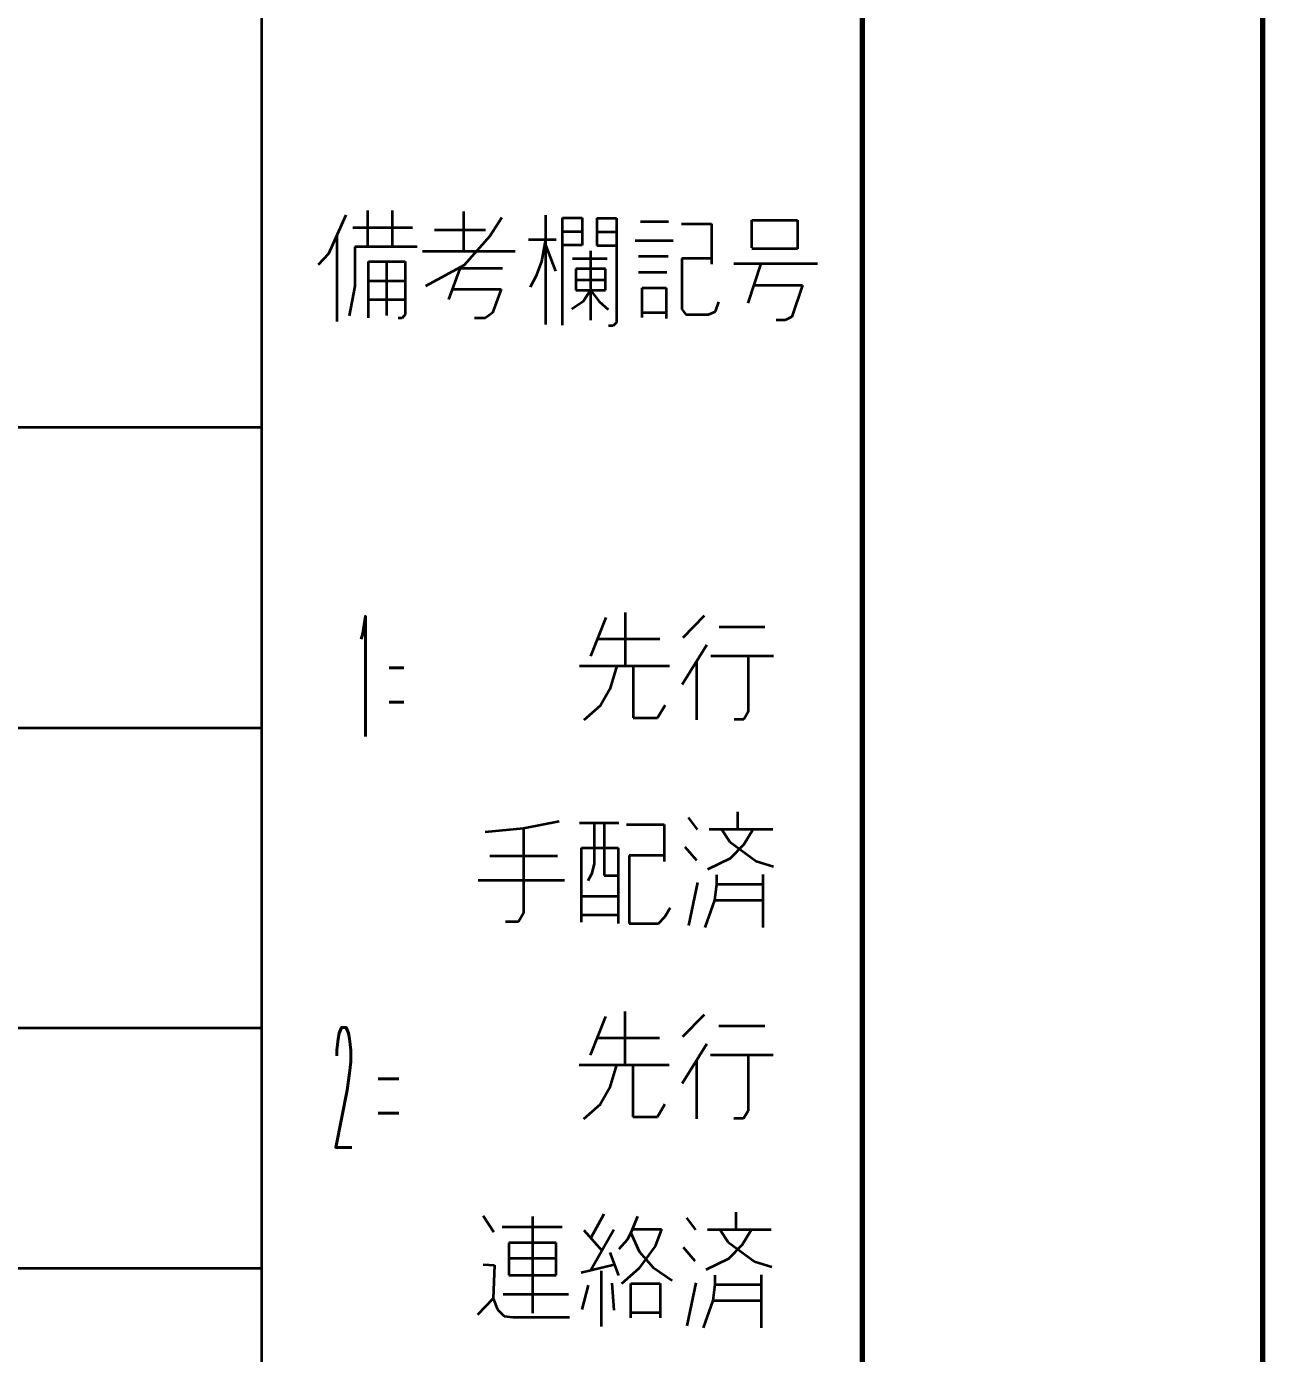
# Model space of a CAD drawing. Header units: millimetres. Extents: x 1333 to 104182, y -63211 to -5704.
# Drawn here: x 48491.53 to 48522.4, y -63081.4 to -63048.26 of the extents above; entities that cross this region are included whole.
import ezdxf
from ezdxf.enums import TextEntityAlignment as Align

# ---------------------------------------------------------------- set-up
doc = ezdxf.new("R2010")
doc.units = ezdxf.units.MM
doc.header["$LTSCALE"] = 0.5
doc.layers.add('11', color=3, linetype='Continuous')
doc.styles.get("Standard").update_dxf_attribs({"font": 'simplex.shx'})

msp = doc.modelspace()

# ---------------------------------------------------------------- linework, layer by layer
at = {"color": 7, "lineweight": 70}
for p, q in [((48522.405, -62617.278), (48522.405, -63211.278)), ((48512.405, -62627.278), (48512.405, -63201.278))]:
    msp.add_line(p, q, dxfattribs=at)
at = {"color": 7, "lineweight": 35}
for p, q in [((48497.405, -63047.278), (48497.405, -63201.278)), ((48497.405, -63047.278), (48497.405, -63201.278)), ((48512.405, -63047.278), (48512.405, -63201.278)), ((48512.405, -63047.278), (48512.405, -63201.278)), ((48497.405, -63058.278), (48372.405, -63058.278)), ((48497.405, -63058.278), (48372.405, -63058.278)), ((48412.405, -63065.778), (48497.405, -63065.778)), ((48412.405, -63065.778), (48497.405, -63065.778)), ((48497.405, -63073.278), (48372.405, -63073.278)), ((48497.405, -63073.278), (48372.405, -63073.278)), ((48497.405, -63079.278), (48372.405, -63079.278)), ((48497.405, -63079.278), (48372.405, -63079.278))]:
    msp.add_line(p, q, dxfattribs=at)
at = {"color": 7, "lineweight": 35, "ltscale": 0.026489}
msp.add_line((48499.51, -63052.973), (48499.074, -63053.938), dxfattribs=at)
msp.add_line((48499.51, -63052.973), (48499.074, -63053.938), dxfattribs=at)
at = {"color": 7, "lineweight": 35, "ltscale": 0.022592}
for p, q in [((48500.06, -63053.764), (48500.06, -63052.86)), ((48500.06, -63053.764), (48500.06, -63052.86)), ((48500.666, -63052.86), (48500.666, -63053.764)), ((48500.666, -63052.86), (48500.666, -63053.764))]:
    msp.add_line(p, q, dxfattribs=at)
at = {"color": 7, "lineweight": 35, "ltscale": 0.024792}
msp.add_line((48502.447, -63052.88), (48502.447, -63053.872), dxfattribs=at)
msp.add_line((48502.447, -63052.88), (48502.447, -63053.872), dxfattribs=at)
at = {"color": 7, "lineweight": 35, "ltscale": 0.013913}
msp.add_line((48503.403, -63053.03), (48503.105, -63053.5), dxfattribs=at)
msp.add_line((48503.403, -63053.03), (48503.105, -63053.5), dxfattribs=at)
at = {"color": 7, "lineweight": 35, "ltscale": 0.068463}
msp.add_line((48504.496, -63052.97), (48504.496, -63055.708), dxfattribs=at)
msp.add_line((48504.496, -63052.97), (48504.496, -63055.708), dxfattribs=at)
at = {"color": 7, "lineweight": 35, "ltscale": 0.012268}
for p, q in [((48504.922, -63053.041), (48505.413, -63053.041)), ((48504.922, -63053.041), (48505.413, -63053.041)), ((48504.922, -63053.378), (48505.413, -63053.378)), ((48504.922, -63053.378), (48505.413, -63053.378)), ((48505.413, -63053.721), (48504.922, -63053.721)), ((48505.413, -63053.721), (48504.922, -63053.721))]:
    msp.add_line(p, q, dxfattribs=at)
at = {"color": 7, "lineweight": 35, "ltscale": 0.067004}
msp.add_line((48504.922, -63055.721), (48504.922, -63053.041), dxfattribs=at)
msp.add_line((48504.922, -63055.721), (48504.922, -63053.041), dxfattribs=at)
at = {"color": 7, "lineweight": 35, "ltscale": 0.016992}
msp.add_line((48505.413, -63053.041), (48505.413, -63053.721), dxfattribs=at)
msp.add_line((48505.413, -63053.041), (48505.413, -63053.721), dxfattribs=at)
at = {"color": 7, "lineweight": 35, "ltscale": 0.016995}
msp.add_line((48505.781, -63053.048), (48505.781, -63053.727), dxfattribs=at)
msp.add_line((48505.781, -63053.048), (48505.781, -63053.727), dxfattribs=at)
at = {"color": 7, "lineweight": 35, "ltscale": 0.012109}
for p, q in [((48505.781, -63053.048), (48506.266, -63053.048)), ((48505.781, -63053.048), (48506.266, -63053.048)), ((48505.781, -63053.391), (48506.266, -63053.391)), ((48505.781, -63053.391), (48506.266, -63053.391)), ((48505.781, -63053.727), (48506.266, -63053.727)), ((48505.781, -63053.727), (48506.266, -63053.727))]:
    msp.add_line(p, q, dxfattribs=at)
at = {"color": 7, "lineweight": 35, "ltscale": 0.065225}
msp.add_line((48506.266, -63053.048), (48506.266, -63055.657), dxfattribs=at)
msp.add_line((48506.266, -63053.048), (48506.266, -63055.657), dxfattribs=at)
at = {"color": 7, "lineweight": 35, "ltscale": 0.037341}
msp.add_line((48499.68, -63053.281), (48501.173, -63053.281), dxfattribs=at)
msp.add_line((48499.68, -63053.281), (48501.173, -63053.281), dxfattribs=at)
at = {"color": 7, "lineweight": 35, "ltscale": 0.03197}
msp.add_line((48501.719, -63053.341), (48502.998, -63053.341), dxfattribs=at)
msp.add_line((48501.719, -63053.341), (48502.998, -63053.341), dxfattribs=at)
at = {"color": 7, "lineweight": 35, "ltscale": 0.017529}
msp.add_line((48506.867, -63053.128), (48507.568, -63053.128), dxfattribs=at)
msp.add_line((48506.867, -63053.128), (48507.568, -63053.128), dxfattribs=at)
at = {"color": 7, "lineweight": 35, "ltscale": 0.018738}
msp.add_line((48507.891, -63053.186), (48508.64, -63053.186), dxfattribs=at)
msp.add_line((48507.891, -63053.186), (48508.64, -63053.186), dxfattribs=at)
at = {"color": 7, "lineweight": 35, "ltscale": 0.025366}
msp.add_line((48508.64, -63053.186), (48508.64, -63054.201), dxfattribs=at)
msp.add_line((48508.64, -63053.186), (48508.64, -63054.201), dxfattribs=at)
at = {"color": 7, "lineweight": 35, "ltscale": 0.017297}
msp.add_line((48509.649, -63053.789), (48509.649, -63053.097), dxfattribs=at)
msp.add_line((48509.649, -63053.789), (48509.649, -63053.097), dxfattribs=at)
at = {"color": 7, "lineweight": 35, "ltscale": 0.028625}
for p, q in [((48509.649, -63053.097), (48510.794, -63053.097)), ((48509.649, -63053.097), (48510.794, -63053.097)), ((48510.794, -63053.81), (48509.649, -63053.81)), ((48510.794, -63053.81), (48509.649, -63053.81))]:
    msp.add_line(p, q, dxfattribs=at)
at = {"color": 7, "lineweight": 35, "ltscale": 0.017828}
msp.add_line((48510.794, -63053.097), (48510.794, -63053.81), dxfattribs=at)
msp.add_line((48510.794, -63053.097), (48510.794, -63053.81), dxfattribs=at)
at = {"color": 7, "lineweight": 35, "ltscale": 0.05408}
msp.add_line((48499.286, -63053.47), (48499.286, -63055.633), dxfattribs=at)
msp.add_line((48499.286, -63053.47), (48499.286, -63055.633), dxfattribs=at)
at = {"color": 7, "lineweight": 35, "ltscale": 0.024245}
msp.add_line((48503.105, -63053.5), (48502.46, -63054.224), dxfattribs=at)
msp.add_line((48503.105, -63053.5), (48502.46, -63054.224), dxfattribs=at)
at = {"color": 7, "lineweight": 35, "ltscale": 0.017285}
msp.add_line((48504.069, -63053.578), (48504.761, -63053.578), dxfattribs=at)
msp.add_line((48504.069, -63053.578), (48504.761, -63053.578), dxfattribs=at)
at = {"color": 7, "lineweight": 35, "ltscale": 0.013968}
msp.add_line((48504.496, -63053.578), (48504.399, -63054.129), dxfattribs=at)
msp.add_line((48504.496, -63053.578), (48504.399, -63054.129), dxfattribs=at)
at = {"color": 7, "lineweight": 35, "ltscale": 0.018589}
msp.add_line((48504.479, -63053.675), (48504.748, -63054.368), dxfattribs=at)
msp.add_line((48504.479, -63053.675), (48504.748, -63054.368), dxfattribs=at)
at = {"color": 7, "lineweight": 35, "ltscale": 0.023584}
msp.add_line((48506.738, -63053.606), (48507.681, -63053.606), dxfattribs=at)
msp.add_line((48506.738, -63053.606), (48507.681, -63053.606), dxfattribs=at)
at = {"color": 7, "lineweight": 35, "ltscale": 0.009398}
msp.add_line((48499.074, -63053.938), (48498.82, -63054.215), dxfattribs=at)
msp.add_line((48499.074, -63053.938), (48498.82, -63054.215), dxfattribs=at)
at = {"color": 7, "lineweight": 35, "ltscale": 0.038745}
msp.add_line((48501.286, -63053.764), (48499.736, -63053.764), dxfattribs=at)
msp.add_line((48501.286, -63053.764), (48499.736, -63053.764), dxfattribs=at)
at = {"color": 7, "lineweight": 35, "ltscale": 0.024649}
msp.add_line((48499.736, -63053.764), (48499.736, -63054.75), dxfattribs=at)
msp.add_line((48499.736, -63053.764), (48499.736, -63054.75), dxfattribs=at)
at = {"color": 7, "lineweight": 35, "ltscale": 0.057776}
msp.add_line((48501.427, -63053.872), (48503.738, -63053.872), dxfattribs=at)
msp.add_line((48501.427, -63053.872), (48503.738, -63053.872), dxfattribs=at)
at = {"color": 7, "lineweight": 35, "ltscale": 0.021643}
msp.add_line((48505.168, -63054.057), (48506.033, -63054.057), dxfattribs=at)
msp.add_line((48505.168, -63054.057), (48506.033, -63054.057), dxfattribs=at)
at = {"color": 7, "lineweight": 35, "ltscale": 0.043378}
msp.add_line((48505.62, -63053.863), (48505.62, -63055.598), dxfattribs=at)
msp.add_line((48505.62, -63053.863), (48505.62, -63055.598), dxfattribs=at)
at = {"color": 7, "lineweight": 35, "ltscale": 0.018542}
for p, q in [((48506.818, -63053.994), (48507.56, -63053.994)), ((48506.818, -63053.994), (48507.56, -63053.994)), ((48508.64, -63054.058), (48507.899, -63054.058)), ((48508.64, -63054.058), (48507.899, -63054.058))]:
    msp.add_line(p, q, dxfattribs=at)
at = {"color": 7, "lineweight": 35, "ltscale": 0.031509}
msp.add_line((48507.899, -63054.058), (48507.899, -63055.319), dxfattribs=at)
msp.add_line((48507.899, -63054.058), (48507.899, -63055.319), dxfattribs=at)
at = {"color": 7, "lineweight": 35, "ltscale": 0.022888}
for p, q in [((48500.074, -63054.133), (48500.99, -63054.133)), ((48500.074, -63054.133), (48500.99, -63054.133)), ((48500.074, -63054.614), (48500.99, -63054.614)), ((48500.074, -63054.614), (48500.99, -63054.614)), ((48500.074, -63055.081), (48500.99, -63055.081)), ((48500.074, -63055.081), (48500.99, -63055.081))]:
    msp.add_line(p, q, dxfattribs=at)
at = {"color": 7, "lineweight": 35, "ltscale": 0.035175}
msp.add_line((48500.074, -63055.54), (48500.074, -63054.133), dxfattribs=at)
msp.add_line((48500.074, -63055.54), (48500.074, -63054.133), dxfattribs=at)
at = {"color": 7, "lineweight": 35, "ltscale": 0.033734}
msp.add_line((48500.523, -63054.133), (48500.523, -63055.483), dxfattribs=at)
msp.add_line((48500.523, -63054.133), (48500.523, -63055.483), dxfattribs=at)
at = {"color": 7, "lineweight": 35, "ltscale": 0.033121}
msp.add_line((48500.99, -63054.133), (48500.99, -63055.458), dxfattribs=at)
msp.add_line((48500.99, -63054.133), (48500.99, -63055.458), dxfattribs=at)
at = {"color": 7, "lineweight": 35, "ltscale": 0.027368}
msp.add_line((48502.46, -63054.224), (48501.497, -63054.746), dxfattribs=at)
msp.add_line((48502.46, -63054.224), (48501.497, -63054.746), dxfattribs=at)
at = {"color": 7, "lineweight": 35, "ltscale": 0.020655}
msp.add_line((48502.355, -63054.304), (48502.074, -63055.081), dxfattribs=at)
msp.add_line((48502.355, -63054.304), (48502.074, -63055.081), dxfattribs=at)
at = {"color": 7, "lineweight": 35, "ltscale": 0.026672}
msp.add_line((48503.422, -63054.304), (48502.355, -63054.304), dxfattribs=at)
msp.add_line((48503.422, -63054.304), (48502.355, -63054.304), dxfattribs=at)
at = {"color": 7, "lineweight": 35, "ltscale": 0.010094}
msp.add_line((48504.399, -63054.129), (48504.251, -63054.504), dxfattribs=at)
msp.add_line((48504.399, -63054.129), (48504.251, -63054.504), dxfattribs=at)
at = {"color": 7, "lineweight": 35, "ltscale": 0.013272}
for p, q in [((48505.252, -63054.316), (48505.252, -63054.847)), ((48505.252, -63054.316), (48505.252, -63054.847)), ((48505.995, -63054.847), (48505.995, -63054.316)), ((48505.995, -63054.847), (48505.995, -63054.316))]:
    msp.add_line(p, q, dxfattribs=at)
at = {"color": 7, "lineweight": 35, "ltscale": 0.018579}
for p, q in [((48505.995, -63054.316), (48505.252, -63054.316)), ((48505.995, -63054.316), (48505.252, -63054.316)), ((48505.252, -63054.588), (48505.995, -63054.588)), ((48505.252, -63054.588), (48505.995, -63054.588)), ((48505.252, -63054.847), (48505.995, -63054.847)), ((48505.252, -63054.847), (48505.995, -63054.847))]:
    msp.add_line(p, q, dxfattribs=at)
at = {"color": 7, "lineweight": 35, "ltscale": 0.017737}
msp.add_line((48506.818, -63054.395), (48507.528, -63054.395), dxfattribs=at)
msp.add_line((48506.818, -63054.395), (48507.528, -63054.395), dxfattribs=at)
at = {"color": 7, "lineweight": 35, "ltscale": 0.052173}
msp.add_line((48509.2, -63054.184), (48511.287, -63054.184), dxfattribs=at)
msp.add_line((48509.2, -63054.184), (48511.287, -63054.184), dxfattribs=at)
at = {"color": 7, "lineweight": 35, "ltscale": 0.026109}
msp.add_line((48509.878, -63054.184), (48509.546, -63055.174), dxfattribs=at)
msp.add_line((48509.878, -63054.184), (48509.546, -63055.174), dxfattribs=at)
at = {"color": 7, "lineweight": 35, "ltscale": 0.007452}
msp.add_line((48504.251, -63054.504), (48504.115, -63054.77), dxfattribs=at)
msp.add_line((48504.251, -63054.504), (48504.115, -63054.77), dxfattribs=at)
at = {"color": 7, "lineweight": 35, "ltscale": 0.030469}
msp.add_line((48509.698, -63054.72), (48510.917, -63054.72), dxfattribs=at)
msp.add_line((48509.698, -63054.72), (48510.917, -63054.72), dxfattribs=at)
at = {"color": 7, "lineweight": 35, "ltscale": 0.020978}
msp.add_line((48510.917, -63054.72), (48510.65, -63055.515), dxfattribs=at)
msp.add_line((48510.917, -63054.72), (48510.65, -63055.515), dxfattribs=at)
at = {"color": 7, "lineweight": 35, "ltscale": 0.018816}
msp.add_line((48499.736, -63054.75), (48499.595, -63055.489), dxfattribs=at)
msp.add_line((48499.736, -63054.75), (48499.595, -63055.489), dxfattribs=at)
at = {"color": 7, "lineweight": 35, "ltscale": 0.030383}
msp.add_line((48502.169, -63054.819), (48503.384, -63054.819), dxfattribs=at)
msp.add_line((48502.169, -63054.819), (48503.384, -63054.819), dxfattribs=at)
at = {"color": 7, "lineweight": 35, "ltscale": 0.015813}
msp.add_line((48503.384, -63054.819), (48503.169, -63055.413), dxfattribs=at)
msp.add_line((48503.384, -63054.819), (48503.169, -63055.413), dxfattribs=at)
at = {"color": 7, "lineweight": 35, "ltscale": 0.008432}
msp.add_line((48505.62, -63054.847), (48505.439, -63055.132), dxfattribs=at)
msp.add_line((48505.62, -63054.847), (48505.439, -63055.132), dxfattribs=at)
at = {"color": 7, "lineweight": 35, "ltscale": 0.008768}
msp.add_line((48505.62, -63054.847), (48505.833, -63055.126), dxfattribs=at)
msp.add_line((48505.62, -63054.847), (48505.833, -63055.126), dxfattribs=at)
at = {"color": 7, "lineweight": 35, "ltscale": 0.018582}
msp.add_line((48506.907, -63055.532), (48506.907, -63054.789), dxfattribs=at)
msp.add_line((48506.907, -63055.532), (48506.907, -63054.789), dxfattribs=at)
at = {"color": 7, "lineweight": 35, "ltscale": 0.015125}
for p, q in [((48506.907, -63054.789), (48507.512, -63054.789)), ((48506.907, -63054.789), (48507.512, -63054.789)), ((48506.907, -63055.403), (48507.512, -63055.403)), ((48506.907, -63055.403), (48507.512, -63055.403))]:
    msp.add_line(p, q, dxfattribs=at)
at = {"color": 7, "lineweight": 35, "ltscale": 0.019067}
msp.add_line((48507.512, -63054.789), (48507.512, -63055.551), dxfattribs=at)
msp.add_line((48507.512, -63054.789), (48507.512, -63055.551), dxfattribs=at)
at = {"color": 7, "lineweight": 35, "ltscale": 0.008515}
msp.add_line((48505.439, -63055.132), (48505.155, -63055.32), dxfattribs=at)
msp.add_line((48505.439, -63055.132), (48505.155, -63055.32), dxfattribs=at)
at = {"color": 7, "lineweight": 35, "ltscale": 0.007557}
msp.add_line((48505.833, -63055.126), (48506.059, -63055.326), dxfattribs=at)
msp.add_line((48505.833, -63055.126), (48506.059, -63055.326), dxfattribs=at)
at = {"color": 7, "lineweight": 35, "ltscale": 0.004298}
msp.add_line((48507.899, -63055.319), (48507.999, -63055.458), dxfattribs=at)
msp.add_line((48507.899, -63055.319), (48507.999, -63055.458), dxfattribs=at)
at = {"color": 7, "lineweight": 35, "ltscale": 0.004869}
msp.add_line((48508.568, -63055.458), (48508.745, -63055.376), dxfattribs=at)
msp.add_line((48508.568, -63055.458), (48508.745, -63055.376), dxfattribs=at)
at = {"color": 7, "lineweight": 35, "ltscale": 0.006296}
msp.add_line((48508.745, -63055.376), (48508.825, -63055.138), dxfattribs=at)
msp.add_line((48508.745, -63055.376), (48508.825, -63055.138), dxfattribs=at)
at = {"color": 7, "lineweight": 35, "ltscale": 0.002612}
msp.add_line((48500.919, -63055.548), (48500.814, -63055.548), dxfattribs=at)
msp.add_line((48500.919, -63055.548), (48500.814, -63055.548), dxfattribs=at)
at = {"color": 7, "lineweight": 35, "ltscale": 0.002874}
msp.add_line((48500.99, -63055.458), (48500.919, -63055.548), dxfattribs=at)
msp.add_line((48500.99, -63055.458), (48500.919, -63055.548), dxfattribs=at)
at = {"color": 7, "lineweight": 35, "ltscale": 0.006799}
msp.add_line((48502.991, -63055.545), (48502.719, -63055.545), dxfattribs=at)
msp.add_line((48502.991, -63055.545), (48502.719, -63055.545), dxfattribs=at)
at = {"color": 7, "lineweight": 35, "ltscale": 0.005517}
msp.add_line((48503.169, -63055.413), (48502.991, -63055.545), dxfattribs=at)
msp.add_line((48503.169, -63055.413), (48502.991, -63055.545), dxfattribs=at)
at = {"color": 7, "lineweight": 35, "ltscale": 0.002832}
msp.add_line((48506.185, -63055.737), (48506.072, -63055.737), dxfattribs=at)
msp.add_line((48506.185, -63055.737), (48506.072, -63055.737), dxfattribs=at)
at = {"color": 7, "lineweight": 35, "ltscale": 0.002853}
msp.add_line((48506.266, -63055.657), (48506.185, -63055.737), dxfattribs=at)
msp.add_line((48506.266, -63055.657), (48506.185, -63055.737), dxfattribs=at)
at = {"color": 7, "lineweight": 35, "ltscale": 0.014221}
msp.add_line((48507.999, -63055.458), (48508.568, -63055.458), dxfattribs=at)
msp.add_line((48507.999, -63055.458), (48508.568, -63055.458), dxfattribs=at)
at = {"color": 7, "lineweight": 35, "ltscale": 0.005664}
msp.add_line((48510.483, -63055.593), (48510.256, -63055.593), dxfattribs=at)
msp.add_line((48510.483, -63055.593), (48510.256, -63055.593), dxfattribs=at)
at = {"color": 7, "lineweight": 35, "ltscale": 0.0046}
msp.add_line((48510.65, -63055.515), (48510.483, -63055.593), dxfattribs=at)
msp.add_line((48510.65, -63055.515), (48510.483, -63055.593), dxfattribs=at)
at = {"color": 7, "lineweight": 35, "ltscale": 0.026062}
msp.add_line((48506.002, -63063.02), (48505.617, -63063.989), dxfattribs=at)
msp.add_line((48506.002, -63063.02), (48505.617, -63063.989), dxfattribs=at)
at = {"color": 7, "lineweight": 35, "ltscale": 0.033304}
for p, q in [((48506.485, -63062.899), (48506.485, -63064.231)), ((48506.485, -63062.899), (48506.485, -63064.231)), ((48506.478, -63072.864), (48506.478, -63074.196)), ((48506.478, -63072.864), (48506.478, -63074.196))]:
    msp.add_line(p, q, dxfattribs=at)
at = {"color": 7, "lineweight": 35, "ltscale": 0.019246}
msp.add_line((48508.462, -63062.976), (48507.924, -63063.527), dxfattribs=at)
msp.add_line((48508.462, -63062.976), (48507.924, -63063.527), dxfattribs=at)
at = {"color": 7, "lineweight": 35, "ltscale": 0.028564}
for p, q in [((48508.836, -63063.251), (48509.978, -63063.251)), ((48508.836, -63063.251), (48509.978, -63063.251)), ((48508.829, -63073.216), (48509.972, -63073.216)), ((48508.829, -63073.216), (48509.972, -63073.216))]:
    msp.add_line(p, q, dxfattribs=at)
at = {"color": 7, "lineweight": 35, "ltscale": 0.039099}
for p, q in [((48505.789, -63063.556), (48507.353, -63063.556)), ((48505.789, -63063.556), (48507.353, -63063.556)), ((48505.782, -63073.521), (48507.346, -63073.521)), ((48505.782, -63073.521), (48507.346, -63073.521))]:
    msp.add_line(p, q, dxfattribs=at)
at = {"color": 7, "lineweight": 35, "ltscale": 0.029158}
for p, q in [((48508.528, -63063.703), (48507.913, -63064.694)), ((48508.528, -63063.703), (48507.913, -63064.694)), ((48508.522, -63073.668), (48507.906, -63074.658)), ((48508.522, -63073.668), (48507.906, -63074.658))]:
    msp.add_line(p, q, dxfattribs=at)
at = {"color": 7, "lineweight": 35, "ltscale": 0.039001}
msp.add_line((48508.627, -63063.978), (48510.187, -63063.978), dxfattribs=at)
msp.add_line((48508.627, -63063.978), (48510.187, -63063.978), dxfattribs=at)
at = {"color": 7, "lineweight": 35, "ltscale": 0.034955}
for p, q in [((48509.561, -63063.978), (48509.561, -63065.376)), ((48509.561, -63063.978), (48509.561, -63065.376)), ((48509.554, -63073.943), (48509.554, -63075.341)), ((48509.554, -63073.943), (48509.554, -63075.341))]:
    msp.add_line(p, q, dxfattribs=at)
at = {"color": 7, "lineweight": 35, "ltscale": 0.056299}
for p, q in [((48505.342, -63064.231), (48507.594, -63064.231)), ((48505.342, -63064.231), (48507.594, -63064.231)), ((48505.336, -63074.196), (48507.588, -63074.196)), ((48505.336, -63074.196), (48507.588, -63074.196))]:
    msp.add_line(p, q, dxfattribs=at)
at = {"color": 7, "lineweight": 35, "ltscale": 0.015235}
for p, q in [((48506.276, -63064.231), (48506.1, -63064.815)), ((48506.276, -63064.231), (48506.1, -63064.815)), ((48506.27, -63074.196), (48506.094, -63074.779)), ((48506.27, -63074.196), (48506.094, -63074.779))]:
    msp.add_line(p, q, dxfattribs=at)
at = {"color": 7, "lineweight": 35, "ltscale": 0.032477}
msp.add_line((48506.682, -63064.231), (48506.682, -63065.53), dxfattribs=at)
msp.add_line((48506.682, -63064.231), (48506.682, -63065.53), dxfattribs=at)
at = {"color": 7, "lineweight": 35, "ltscale": 0.036459}
msp.add_line((48508.271, -63064.116), (48508.271, -63065.574), dxfattribs=at)
msp.add_line((48508.271, -63064.116), (48508.271, -63065.574), dxfattribs=at)
at = {"color": 7, "lineweight": 35, "ltscale": 0.011701}
msp.add_line((48506.1, -63064.815), (48505.87, -63065.222), dxfattribs=at)
msp.add_line((48506.1, -63064.815), (48505.87, -63065.222), dxfattribs=at)
at = {"color": 7, "lineweight": 35, "ltscale": 0.013835}
msp.add_line((48505.87, -63065.222), (48505.452, -63065.585), dxfattribs=at)
msp.add_line((48505.87, -63065.222), (48505.452, -63065.585), dxfattribs=at)
at = {"color": 7, "lineweight": 35, "ltscale": 0.009281}
msp.add_line((48507.297, -63065.53), (48507.483, -63065.209), dxfattribs=at)
msp.add_line((48507.297, -63065.53), (48507.483, -63065.209), dxfattribs=at)
at = {"color": 7, "lineweight": 35, "ltscale": 0.015381}
for p, q in [((48506.682, -63065.53), (48507.297, -63065.53)), ((48506.682, -63065.53), (48507.297, -63065.53)), ((48506.676, -63075.495), (48507.291, -63075.495)), ((48506.676, -63075.495), (48507.291, -63075.495))]:
    msp.add_line(p, q, dxfattribs=at)
at = {"color": 7, "lineweight": 35, "ltscale": 0.006055}
for p, q in [((48509.451, -63065.565), (48509.209, -63065.565)), ((48509.451, -63065.565), (48509.209, -63065.565)), ((48509.445, -63075.53), (48509.203, -63075.53)), ((48509.445, -63075.53), (48509.203, -63075.53))]:
    msp.add_line(p, q, dxfattribs=at)
at = {"color": 7, "lineweight": 35, "ltscale": 0.005464}
for p, q in [((48509.561, -63065.376), (48509.451, -63065.565)), ((48509.561, -63065.376), (48509.451, -63065.565)), ((48509.554, -63075.341), (48509.445, -63075.53)), ((48509.554, -63075.341), (48509.445, -63075.53))]:
    msp.add_line(p, q, dxfattribs=at)
at = {"color": 7, "lineweight": 35, "ltscale": 0.010736}
for p, q in [((48509.297, -63068.305), (48509.297, -63067.875)), ((48509.297, -63068.305), (48509.297, -63067.875)), ((48509.256, -63078.304), (48509.256, -63077.874)), ((48509.256, -63078.304), (48509.256, -63077.874))]:
    msp.add_line(p, q, dxfattribs=at)
at = {"color": 7, "lineweight": 35, "ltscale": 0.023991}
msp.add_line((48502.991, -63068.371), (48503.947, -63068.283), dxfattribs=at)
msp.add_line((48502.991, -63068.371), (48503.947, -63068.283), dxfattribs=at)
at = {"color": 7, "lineweight": 35, "ltscale": 0.022685}
msp.add_line((48503.947, -63068.283), (48504.837, -63068.106), dxfattribs=at)
msp.add_line((48503.947, -63068.283), (48504.837, -63068.106), dxfattribs=at)
at = {"color": 7, "lineweight": 35, "ltscale": 0.053122}
msp.add_line((48503.947, -63068.283), (48503.947, -63070.408), dxfattribs=at)
msp.add_line((48503.947, -63068.283), (48503.947, -63070.408), dxfattribs=at)
at = {"color": 7, "lineweight": 35, "ltscale": 0.024707}
msp.add_line((48505.342, -63068.151), (48506.331, -63068.151), dxfattribs=at)
msp.add_line((48505.342, -63068.151), (48506.331, -63068.151), dxfattribs=at)
at = {"color": 7, "lineweight": 35, "ltscale": 0.025598}
msp.add_line((48505.715, -63068.151), (48505.715, -63069.174), dxfattribs=at)
msp.add_line((48505.715, -63068.151), (48505.715, -63069.174), dxfattribs=at)
at = {"color": 7, "lineweight": 35, "ltscale": 0.032755}
msp.add_line((48505.958, -63068.151), (48505.958, -63069.461), dxfattribs=at)
msp.add_line((48505.958, -63068.151), (48505.958, -63069.461), dxfattribs=at)
at = {"color": 7, "lineweight": 35, "ltscale": 0.023621}
msp.add_line((48506.518, -63068.195), (48507.463, -63068.195), dxfattribs=at)
msp.add_line((48506.518, -63068.195), (48507.463, -63068.195), dxfattribs=at)
at = {"color": 7, "lineweight": 35, "ltscale": 0.02312}
msp.add_line((48507.463, -63068.195), (48507.463, -63069.119), dxfattribs=at)
msp.add_line((48507.463, -63068.195), (48507.463, -63069.119), dxfattribs=at)
at = {"color": 7, "lineweight": 35, "ltscale": 0.009403}
msp.add_line((48508.056, -63068.018), (48508.286, -63068.316), dxfattribs=at)
msp.add_line((48508.056, -63068.018), (48508.286, -63068.316), dxfattribs=at)
at = {"color": 7, "lineweight": 35, "ltscale": 0.039832}
msp.add_line((48508.583, -63068.305), (48510.176, -63068.305), dxfattribs=at)
msp.add_line((48508.583, -63068.305), (48510.176, -63068.305), dxfattribs=at)
at = {"color": 7, "lineweight": 35, "ltscale": 0.009538}
for p, q in [((48508.89, -63068.305), (48509.099, -63068.624)), ((48508.89, -63068.305), (48509.099, -63068.624)), ((48508.849, -63078.304), (48509.058, -63078.623)), ((48508.849, -63078.304), (48509.058, -63078.623))]:
    msp.add_line(p, q, dxfattribs=at)
at = {"color": 7, "lineweight": 35, "ltscale": 0.011223}
for p, q in [((48509.681, -63068.305), (48509.451, -63068.69)), ((48509.681, -63068.305), (48509.451, -63068.69)), ((48507.389, -63078.298), (48507.234, -63078.719)), ((48507.389, -63078.298), (48507.234, -63078.719)), ((48509.64, -63078.304), (48509.41, -63078.689)), ((48509.64, -63078.304), (48509.41, -63078.689))]:
    msp.add_line(p, q, dxfattribs=at)
at = {"color": 7, "lineweight": 35, "ltscale": 0.020452}
for p, q in [((48509.099, -63068.624), (48509.758, -63069.108)), ((48509.099, -63068.624), (48509.758, -63069.108)), ((48509.058, -63078.623), (48509.717, -63079.107)), ((48509.058, -63078.623), (48509.717, -63079.107))]:
    msp.add_line(p, q, dxfattribs=at)
at = {"color": 7, "lineweight": 35, "ltscale": 0.042297}
msp.add_line((48503.101, -63068.976), (48504.793, -63068.976), dxfattribs=at)
msp.add_line((48503.101, -63068.976), (48504.793, -63068.976), dxfattribs=at)
at = {"color": 7, "lineweight": 35, "ltscale": 0.022803}
for p, q in [((48505.397, -63068.778), (48506.309, -63068.778)), ((48505.397, -63068.778), (48506.309, -63068.778)), ((48505.397, -63069.978), (48506.309, -63069.978)), ((48505.397, -63069.978), (48506.309, -63069.978)), ((48505.397, -63070.451), (48506.309, -63070.451)), ((48505.397, -63070.451), (48506.309, -63070.451))]:
    msp.add_line(p, q, dxfattribs=at)
at = {"color": 7, "lineweight": 35, "ltscale": 0.04624}
msp.add_line((48505.397, -63070.628), (48505.397, -63068.778), dxfattribs=at)
msp.add_line((48505.397, -63070.628), (48505.397, -63068.778), dxfattribs=at)
at = {"color": 7, "lineweight": 35, "ltscale": 0.047064}
msp.add_line((48506.309, -63068.778), (48506.309, -63070.661), dxfattribs=at)
msp.add_line((48506.309, -63068.778), (48506.309, -63070.661), dxfattribs=at)
at = {"color": 7, "lineweight": 35, "ltscale": 0.042386}
msp.add_line((48506.584, -63068.965), (48506.584, -63070.661), dxfattribs=at)
msp.add_line((48506.584, -63068.965), (48506.584, -63070.661), dxfattribs=at)
at = {"color": 7, "lineweight": 35, "ltscale": 0.021973}
msp.add_line((48507.463, -63068.965), (48506.584, -63068.965), dxfattribs=at)
msp.add_line((48507.463, -63068.965), (48506.584, -63068.965), dxfattribs=at)
at = {"color": 7, "lineweight": 35, "ltscale": 0.011127}
for p, q in [((48507.979, -63068.745), (48508.264, -63069.086)), ((48507.979, -63068.745), (48508.264, -63069.086)), ((48507.938, -63078.744), (48508.223, -63079.085)), ((48507.938, -63078.744), (48508.223, -63079.085))]:
    msp.add_line(p, q, dxfattribs=at)
at = {"color": 7, "lineweight": 35, "ltscale": 0.012254}
msp.add_line((48509.451, -63068.69), (48509.11, -63069.042), dxfattribs=at)
msp.add_line((48509.451, -63068.69), (48509.11, -63069.042), dxfattribs=at)
at = {"color": 7, "lineweight": 35, "ltscale": 0.006662}
msp.add_line((48505.715, -63069.174), (48505.647, -63069.432), dxfattribs=at)
msp.add_line((48505.715, -63069.174), (48505.647, -63069.432), dxfattribs=at)
at = {"color": 7, "lineweight": 35, "ltscale": 0.015854}
msp.add_line((48509.11, -63069.042), (48508.539, -63069.318), dxfattribs=at)
msp.add_line((48509.11, -63069.042), (48508.539, -63069.318), dxfattribs=at)
at = {"color": 7, "lineweight": 35, "ltscale": 0.011203}
for p, q in [((48509.758, -63069.108), (48510.187, -63069.241)), ((48509.758, -63069.108), (48510.187, -63069.241)), ((48509.717, -63079.107), (48510.146, -63079.24)), ((48509.717, -63079.107), (48510.146, -63079.24))]:
    msp.add_line(p, q, dxfattribs=at)
at = {"color": 7, "lineweight": 35, "ltscale": 0.053833}
msp.add_line((48502.816, -63069.582), (48504.969, -63069.582), dxfattribs=at)
msp.add_line((48502.816, -63069.582), (48504.969, -63069.582), dxfattribs=at)
at = {"color": 7, "lineweight": 35, "ltscale": 0.004815}
msp.add_line((48505.647, -63069.432), (48505.55, -63069.599), dxfattribs=at)
msp.add_line((48505.647, -63069.432), (48505.55, -63069.599), dxfattribs=at)
at = {"color": 7, "lineweight": 35, "ltscale": 0.008789}
msp.add_line((48505.958, -63069.461), (48506.309, -63069.461), dxfattribs=at)
msp.add_line((48505.958, -63069.461), (48506.309, -63069.461), dxfattribs=at)
at = {"color": 7, "lineweight": 35, "ltscale": 0.027528}
msp.add_line((48508.078, -63070.716), (48508.297, -63069.637), dxfattribs=at)
msp.add_line((48508.078, -63070.716), (48508.297, -63069.637), dxfattribs=at)
at = {"color": 7, "lineweight": 35, "ltscale": 0.005807}
msp.add_line((48508.766, -63069.449), (48508.766, -63069.681), dxfattribs=at)
msp.add_line((48508.766, -63069.449), (48508.766, -63069.681), dxfattribs=at)
at = {"color": 7, "lineweight": 35, "ltscale": 0.033029}
for p, q in [((48509.923, -63069.439), (48509.923, -63070.76)), ((48509.923, -63069.439), (48509.923, -63070.76)), ((48509.882, -63079.438), (48509.882, -63080.759)), ((48509.882, -63079.438), (48509.882, -63080.759))]:
    msp.add_line(p, q, dxfattribs=at)
at = {"color": 7, "lineweight": 35, "ltscale": 0.009992}
msp.add_line((48508.766, -63069.681), (48508.714, -63070.077), dxfattribs=at)
msp.add_line((48508.766, -63069.681), (48508.714, -63070.077), dxfattribs=at)
at = {"color": 7, "lineweight": 35, "ltscale": 0.028931}
for p, q in [((48508.766, -63069.681), (48509.923, -63069.681)), ((48508.766, -63069.681), (48509.923, -63069.681)), ((48508.725, -63079.68), (48509.882, -63079.68)), ((48508.725, -63079.68), (48509.882, -63079.68))]:
    msp.add_line(p, q, dxfattribs=at)
at = {"color": 7, "lineweight": 35, "ltscale": 0.006568}
msp.add_line((48507.479, -63070.501), (48507.61, -63070.274), dxfattribs=at)
msp.add_line((48507.479, -63070.501), (48507.61, -63070.274), dxfattribs=at)
at = {"color": 7, "lineweight": 35, "ltscale": 0.0181}
for p, q in [((48508.714, -63070.077), (48508.473, -63070.76)), ((48508.714, -63070.077), (48508.473, -63070.76)), ((48508.673, -63080.076), (48508.432, -63080.759)), ((48508.673, -63080.076), (48508.432, -63080.759))]:
    msp.add_line(p, q, dxfattribs=at)
at = {"color": 7, "lineweight": 35, "ltscale": 0.030212}
for p, q in [((48508.714, -63070.077), (48509.923, -63070.077)), ((48508.714, -63070.077), (48509.923, -63070.077)), ((48508.673, -63080.076), (48509.882, -63080.076)), ((48508.673, -63080.076), (48509.882, -63080.076))]:
    msp.add_line(p, q, dxfattribs=at)
at = {"color": 7, "lineweight": 35, "ltscale": 0.008105}
msp.add_line((48503.821, -63070.626), (48503.497, -63070.626), dxfattribs=at)
msp.add_line((48503.821, -63070.626), (48503.497, -63070.626), dxfattribs=at)
at = {"color": 7, "lineweight": 35, "ltscale": 0.006311}
msp.add_line((48503.947, -63070.408), (48503.821, -63070.626), dxfattribs=at)
msp.add_line((48503.947, -63070.408), (48503.821, -63070.626), dxfattribs=at)
at = {"color": 7, "lineweight": 35, "ltscale": 0.005641}
msp.add_line((48507.319, -63070.661), (48507.479, -63070.501), dxfattribs=at)
msp.add_line((48507.319, -63070.661), (48507.479, -63070.501), dxfattribs=at)
at = {"color": 7, "lineweight": 35, "ltscale": 0.018396}
msp.add_line((48506.584, -63070.661), (48507.319, -63070.661), dxfattribs=at)
msp.add_line((48506.584, -63070.661), (48507.319, -63070.661), dxfattribs=at)
at = {"color": 7, "lineweight": 35, "ltscale": 0.019243}
msp.add_line((48508.456, -63072.941), (48507.918, -63073.491), dxfattribs=at)
msp.add_line((48508.456, -63072.941), (48507.918, -63073.491), dxfattribs=at)
at = {"color": 7, "lineweight": 35, "ltscale": 0.026057}
msp.add_line((48505.995, -63072.985), (48505.61, -63073.954), dxfattribs=at)
msp.add_line((48505.995, -63072.985), (48505.61, -63073.954), dxfattribs=at)
at = {"color": 7, "lineweight": 35, "ltscale": 0.038989}
msp.add_line((48508.621, -63073.943), (48510.18, -63073.943), dxfattribs=at)
msp.add_line((48508.621, -63073.943), (48510.18, -63073.943), dxfattribs=at)
at = {"color": 7, "lineweight": 35, "ltscale": 0.03248}
msp.add_line((48506.676, -63074.196), (48506.676, -63075.495), dxfattribs=at)
msp.add_line((48506.676, -63074.196), (48506.676, -63075.495), dxfattribs=at)
at = {"color": 7, "lineweight": 35, "ltscale": 0.036456}
msp.add_line((48508.265, -63074.081), (48508.265, -63075.539), dxfattribs=at)
msp.add_line((48508.265, -63074.081), (48508.265, -63075.539), dxfattribs=at)
at = {"color": 7, "lineweight": 35, "ltscale": 0.011707}
msp.add_line((48506.094, -63074.779), (48505.863, -63075.187), dxfattribs=at)
msp.add_line((48506.094, -63074.779), (48505.863, -63075.187), dxfattribs=at)
at = {"color": 7, "lineweight": 35, "ltscale": 0.013828}
msp.add_line((48505.863, -63075.187), (48505.446, -63075.55), dxfattribs=at)
msp.add_line((48505.863, -63075.187), (48505.446, -63075.55), dxfattribs=at)
at = {"color": 7, "lineweight": 35, "ltscale": 0.009289}
msp.add_line((48507.291, -63075.495), (48507.477, -63075.174), dxfattribs=at)
msp.add_line((48507.291, -63075.495), (48507.477, -63075.174), dxfattribs=at)
at = {"color": 7, "lineweight": 35, "ltscale": 0.016808}
msp.add_line((48505.954, -63077.926), (48505.626, -63078.513), dxfattribs=at)
msp.add_line((48505.954, -63077.926), (48505.626, -63078.513), dxfattribs=at)
at = {"color": 7, "lineweight": 35, "ltscale": 0.012115}
msp.add_line((48502.942, -63077.965), (48503.207, -63078.371), dxfattribs=at)
msp.add_line((48502.942, -63077.965), (48503.207, -63078.371), dxfattribs=at)
at = {"color": 7, "lineweight": 35, "ltscale": 0.037488}
msp.add_line((48503.412, -63078.242), (48504.912, -63078.242), dxfattribs=at)
msp.add_line((48503.412, -63078.242), (48504.912, -63078.242), dxfattribs=at)
at = {"color": 7, "lineweight": 35, "ltscale": 0.060452}
msp.add_line((48504.172, -63077.978), (48504.172, -63080.396), dxfattribs=at)
msp.add_line((48504.172, -63077.978), (48504.172, -63080.396), dxfattribs=at)
at = {"color": 7, "lineweight": 35, "ltscale": 0.011191}
msp.add_line((48506.797, -63077.978), (48506.623, -63078.39), dxfattribs=at)
msp.add_line((48506.797, -63077.978), (48506.623, -63078.39), dxfattribs=at)
at = {"color": 7, "lineweight": 35, "ltscale": 0.009411}
msp.add_line((48508.014, -63078.017), (48508.245, -63078.315), dxfattribs=at)
msp.add_line((48508.014, -63078.017), (48508.245, -63078.315), dxfattribs=at)
at = {"color": 7, "lineweight": 35, "ltscale": 0.01723}
msp.add_line((48505.452, -63078.326), (48505.909, -63078.842), dxfattribs=at)
msp.add_line((48505.452, -63078.326), (48505.909, -63078.842), dxfattribs=at)
at = {"color": 7, "lineweight": 35, "ltscale": 0.029078}
msp.add_line((48506.205, -63078.313), (48505.632, -63079.325), dxfattribs=at)
msp.add_line((48506.205, -63078.313), (48505.632, -63079.325), dxfattribs=at)
at = {"color": 7, "lineweight": 35, "ltscale": 0.007867}
msp.add_line((48506.539, -63078.564), (48506.327, -63078.797), dxfattribs=at)
msp.add_line((48506.539, -63078.564), (48506.327, -63078.797), dxfattribs=at)
at = {"color": 7, "lineweight": 35, "ltscale": 0.004832}
msp.add_line((48506.623, -63078.39), (48506.539, -63078.564), dxfattribs=at)
msp.add_line((48506.623, -63078.39), (48506.539, -63078.564), dxfattribs=at)
at = {"color": 7, "lineweight": 35, "ltscale": 0.012763}
msp.add_line((48506.623, -63078.39), (48506.836, -63078.855), dxfattribs=at)
msp.add_line((48506.623, -63078.39), (48506.836, -63078.855), dxfattribs=at)
at = {"color": 7, "lineweight": 35, "ltscale": 0.018176}
for p, q in [((48506.662, -63078.298), (48507.389, -63078.298)), ((48506.662, -63078.298), (48507.389, -63078.298)), ((48506.63, -63079.654), (48507.357, -63079.654)), ((48506.63, -63079.654), (48507.357, -63079.654)), ((48506.63, -63080.376), (48507.357, -63080.376)), ((48506.63, -63080.376), (48507.357, -63080.376))]:
    msp.add_line(p, q, dxfattribs=at)
at = {"color": 7, "lineweight": 35, "ltscale": 0.039819}
msp.add_line((48508.542, -63078.304), (48510.134, -63078.304), dxfattribs=at)
msp.add_line((48508.542, -63078.304), (48510.134, -63078.304), dxfattribs=at)
at = {"color": 7, "lineweight": 35, "ltscale": 0.020151}
for p, q in [((48503.58, -63078.642), (48503.58, -63079.448)), ((48503.58, -63078.642), (48503.58, -63079.448)), ((48504.763, -63079.448), (48504.763, -63078.642)), ((48504.763, -63079.448), (48504.763, -63078.642))]:
    msp.add_line(p, q, dxfattribs=at)
at = {"color": 7, "lineweight": 35, "ltscale": 0.02959}
for p, q in [((48504.763, -63078.642), (48503.58, -63078.642)), ((48504.763, -63078.642), (48503.58, -63078.642)), ((48504.763, -63079.029), (48503.58, -63079.029)), ((48504.763, -63079.029), (48503.58, -63079.029)), ((48503.58, -63079.448), (48504.763, -63079.448)), ((48503.58, -63079.448), (48504.763, -63079.448))]:
    msp.add_line(p, q, dxfattribs=at)
at = {"color": 7, "lineweight": 35, "ltscale": 0.015353}
msp.add_line((48506.102, -63078.88), (48506.32, -63079.454), dxfattribs=at)
msp.add_line((48506.102, -63078.88), (48506.32, -63079.454), dxfattribs=at)
at = {"color": 7, "lineweight": 35, "ltscale": 0.017303}
msp.add_line((48507.234, -63078.719), (48506.829, -63079.28), dxfattribs=at)
msp.add_line((48507.234, -63078.719), (48506.829, -63079.28), dxfattribs=at)
at = {"color": 7, "lineweight": 35, "ltscale": 0.013237}
msp.add_line((48506.836, -63078.855), (48507.183, -63079.254), dxfattribs=at)
msp.add_line((48506.836, -63078.855), (48507.183, -63079.254), dxfattribs=at)
at = {"color": 7, "lineweight": 35, "ltscale": 0.012257}
msp.add_line((48509.41, -63078.689), (48509.069, -63079.041), dxfattribs=at)
msp.add_line((48509.41, -63078.689), (48509.069, -63079.041), dxfattribs=at)
at = {"color": 7, "lineweight": 35, "ltscale": 0.007087}
msp.add_line((48502.936, -63079.183), (48503.219, -63079.196), dxfattribs=at)
msp.add_line((48502.936, -63079.183), (48503.219, -63079.196), dxfattribs=at)
at = {"color": 7, "lineweight": 35, "ltscale": 0.02081}
msp.add_line((48503.219, -63079.196), (48503.187, -63080.028), dxfattribs=at)
msp.add_line((48503.219, -63079.196), (48503.187, -63080.028), dxfattribs=at)
at = {"color": 7, "lineweight": 35, "ltscale": 0.021142}
msp.add_line((48505.388, -63079.377), (48506.211, -63079.183), dxfattribs=at)
msp.add_line((48505.388, -63079.377), (48506.211, -63079.183), dxfattribs=at)
at = {"color": 7, "lineweight": 35, "ltscale": 0.014467}
msp.add_line((48507.183, -63079.254), (48507.659, -63079.583), dxfattribs=at)
msp.add_line((48507.183, -63079.254), (48507.659, -63079.583), dxfattribs=at)
at = {"color": 7, "lineweight": 35, "ltscale": 0.015852}
msp.add_line((48509.069, -63079.041), (48508.498, -63079.317), dxfattribs=at)
msp.add_line((48509.069, -63079.041), (48508.498, -63079.317), dxfattribs=at)
at = {"color": 7, "lineweight": 35, "ltscale": 0.034821}
msp.add_line((48505.883, -63079.338), (48505.883, -63080.731), dxfattribs=at)
msp.add_line((48505.883, -63079.338), (48505.883, -63080.731), dxfattribs=at)
at = {"color": 7, "lineweight": 35, "ltscale": 0.014493}
msp.add_line((48506.829, -63079.28), (48506.391, -63079.661), dxfattribs=at)
msp.add_line((48506.829, -63079.28), (48506.391, -63079.661), dxfattribs=at)
at = {"color": 7, "lineweight": 35, "ltscale": 0.005811}
msp.add_line((48508.725, -63079.448), (48508.725, -63079.68), dxfattribs=at)
msp.add_line((48508.725, -63079.448), (48508.725, -63079.68), dxfattribs=at)
at = {"color": 7, "lineweight": 35, "ltscale": 0.040857}
msp.add_line((48503.438, -63079.918), (48505.072, -63079.918), dxfattribs=at)
msp.add_line((48503.438, -63079.918), (48505.072, -63079.918), dxfattribs=at)
at = {"color": 7, "lineweight": 35, "ltscale": 0.015832}
msp.add_line((48505.561, -63079.693), (48505.401, -63080.305), dxfattribs=at)
msp.add_line((48505.561, -63079.693), (48505.401, -63080.305), dxfattribs=at)
at = {"color": 7, "lineweight": 35, "ltscale": 0.016815}
msp.add_line((48506.153, -63079.648), (48506.205, -63080.318), dxfattribs=at)
msp.add_line((48506.153, -63079.648), (48506.205, -63080.318), dxfattribs=at)
at = {"color": 7, "lineweight": 35, "ltscale": 0.021439}
for p, q in [((48506.63, -63080.512), (48506.63, -63079.654)), ((48506.63, -63080.512), (48506.63, -63079.654)), ((48507.357, -63079.654), (48507.357, -63080.512)), ((48507.357, -63079.654), (48507.357, -63080.512))]:
    msp.add_line(p, q, dxfattribs=at)
at = {"color": 7, "lineweight": 35, "ltscale": 0.027525}
msp.add_line((48508.037, -63080.715), (48508.256, -63079.636), dxfattribs=at)
msp.add_line((48508.037, -63080.715), (48508.256, -63079.636), dxfattribs=at)
at = {"color": 7, "lineweight": 35, "ltscale": 0.009989}
msp.add_line((48508.725, -63079.68), (48508.673, -63080.076), dxfattribs=at)
msp.add_line((48508.725, -63079.68), (48508.673, -63080.076), dxfattribs=at)
at = {"color": 7, "lineweight": 35, "ltscale": 0.014014}
msp.add_line((48503.187, -63080.028), (48502.801, -63080.434), dxfattribs=at)
msp.add_line((48503.187, -63080.028), (48502.801, -63080.434), dxfattribs=at)
at = {"color": 7, "lineweight": 35, "ltscale": 0.007453}
msp.add_line((48503.187, -63080.028), (48503.297, -63080.305), dxfattribs=at)
msp.add_line((48503.187, -63080.028), (48503.297, -63080.305), dxfattribs=at)
at = {"color": 7, "lineweight": 35, "ltscale": 0.005915}
msp.add_line((48503.297, -63080.305), (48503.463, -63080.473), dxfattribs=at)
msp.add_line((48503.297, -63080.305), (48503.463, -63080.473), dxfattribs=at)
at = {"color": 7, "lineweight": 35, "ltscale": 0.005361}
msp.add_line((48503.463, -63080.473), (48503.676, -63080.499), dxfattribs=at)
msp.add_line((48503.463, -63080.473), (48503.676, -63080.499), dxfattribs=at)
at = {"color": 7, "lineweight": 35, "ltscale": 0.035547}
msp.add_line((48503.676, -63080.499), (48505.098, -63080.499), dxfattribs=at)
msp.add_line((48503.676, -63080.499), (48505.098, -63080.499), dxfattribs=at)
at = {"layer": '11'}
msp.add_lwpolyline([(47681.405, -62617.278), (48522.405, -62617.278), (48522.405, -63211.278), (47681.405, -63211.278)], close=True, dxfattribs=at)

# ---------------------------------------------------------------- texts
at = {"color": 7, "lineweight": 13}
for s, width, p, p2 in [('1 =', 0.16686, (48499.772, -63065.991), (48501.035, -63065.991)), ('1 =', 0.16686, (48499.772, -63065.991), (48501.035, -63065.991)), ('2 =', 0.217873, (48499.172, -63076.258), (48500.946, -63076.258)), ('2 =', 0.217873, (48499.172, -63076.258), (48500.946, -63076.258))]:
    msp.add_text(s, height=3, dxfattribs=dict(at, width=width)).set_placement(p, p2, align=Align.FIT)

doc.saveas('drawing.dxf')
